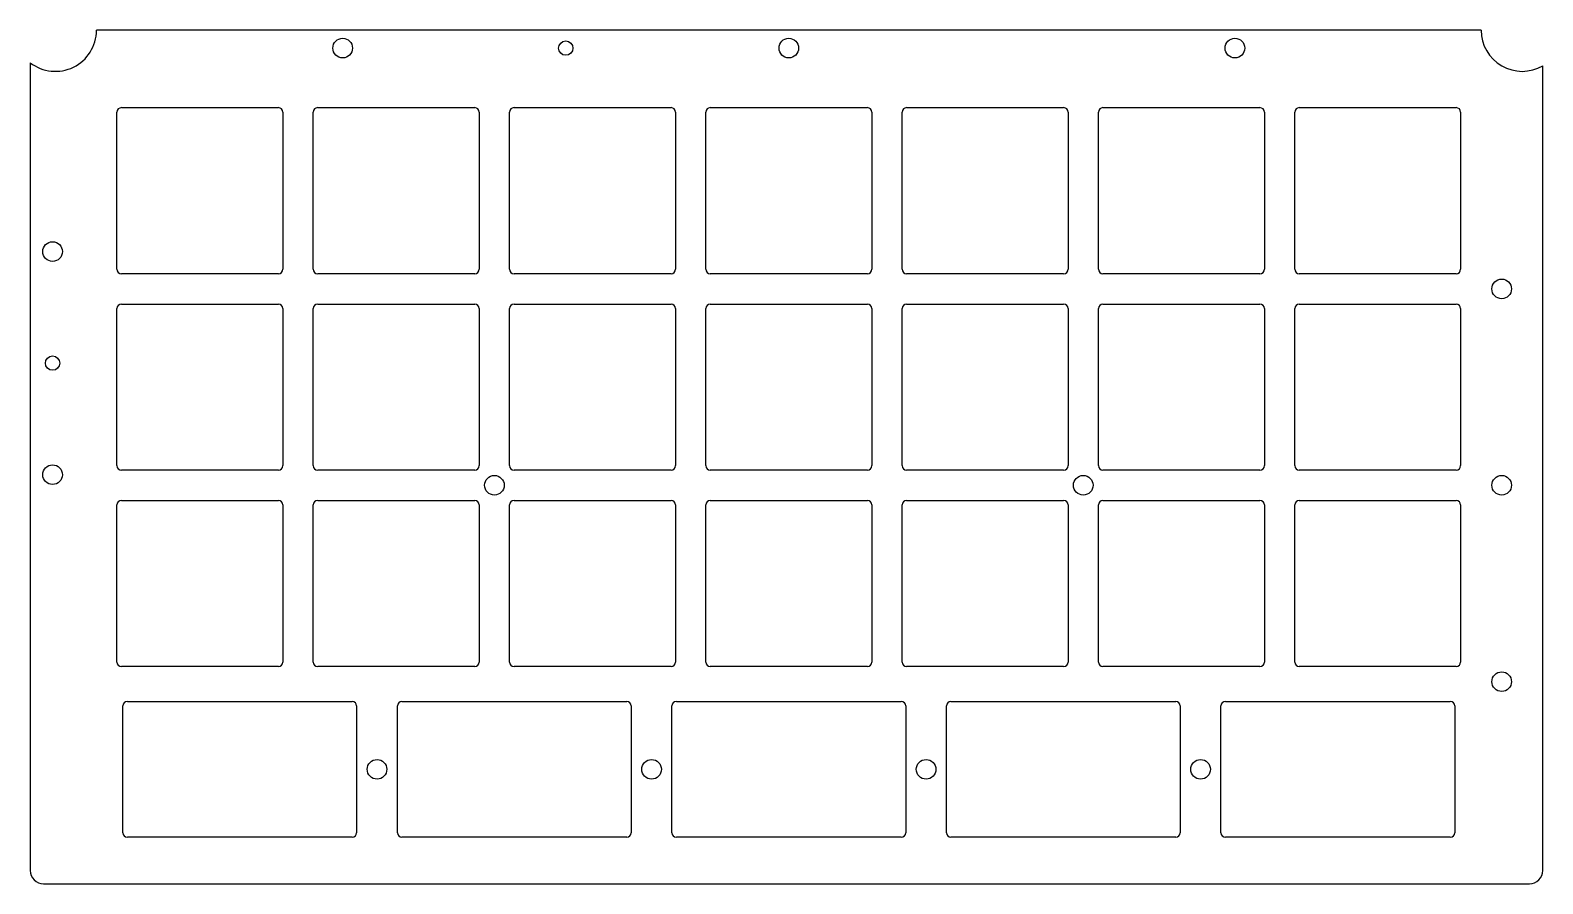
# Model space of a CAD drawing. Header units: millimetres. Extents: x -85 to 85, y -46 to 50.
import ezdxf

# ---------------------------------------------------------------- set-up
doc = ezdxf.new("R2010")
doc.units = ezdxf.units.MM

msp = doc.modelspace()

# ---------------------------------------------------------------- linework, layer by layer
for p, q in [((77.6, 49.784), (-77.6, 49.784)), ((-85.02, 46.15), (-85.02, -44.316)), ((84.5, -44.316), (84.5, 45.8)), ((-74.8, 41.116), (-57.2, 41.116)), ((-52.8, 41.116), (-35.2, 41.116)), ((-30.8, 41.116), (-13.2, 41.116)), ((-8.8, 41.116), (8.8, 41.116)), ((13.2, 41.116), (30.8, 41.116)), ((35.2, 41.116), (52.8, 41.116)), ((57.2, 41.116), (74.8, 41.116)), ((-75.3, 23.016), (-75.3, 40.616)), ((-56.7, 40.616), (-56.7, 23.016)), ((-53.3, 23.016), (-53.3, 40.616)), ((-34.7, 40.616), (-34.7, 23.016)), ((-31.3, 23.016), (-31.3, 40.616)), ((-12.7, 40.616), (-12.7, 23.016)), ((-9.3, 23.016), (-9.3, 40.616)), ((9.3, 40.616), (9.3, 23.016)), ((12.7, 23.016), (12.7, 40.616)), ((31.3, 40.616), (31.3, 23.016)), ((34.7, 23.016), (34.7, 40.616)), ((53.3, 40.616), (53.3, 23.016)), ((56.7, 23.016), (56.7, 40.616)), ((75.3, 40.616), (75.3, 23.016)), ((-57.2, 22.516), (-74.8, 22.516)), ((-35.2, 22.516), (-52.8, 22.516)), ((-13.2, 22.516), (-30.8, 22.516)), ((8.8, 22.516), (-8.8, 22.516)), ((30.8, 22.516), (13.2, 22.516)), ((52.8, 22.516), (35.2, 22.516)), ((74.8, 22.516), (57.2, 22.516)), ((-74.8, 19.116), (-57.2, 19.116)), ((-52.8, 19.116), (-35.2, 19.116)), ((-30.8, 19.116), (-13.2, 19.116)), ((-8.8, 19.116), (8.8, 19.116)), ((13.2, 19.116), (30.8, 19.116)), ((35.2, 19.116), (52.8, 19.116)), ((57.2, 19.116), (74.8, 19.116)), ((-75.3, 1.016), (-75.3, 18.616)), ((-56.7, 18.616), (-56.7, 1.016)), ((-53.3, 1.016), (-53.3, 18.616)), ((-34.7, 18.616), (-34.7, 1.016)), ((-31.3, 1.016), (-31.3, 18.616)), ((-12.7, 18.616), (-12.7, 1.016)), ((-9.3, 1.016), (-9.3, 18.616)), ((9.3, 18.616), (9.3, 1.016)), ((12.7, 1.016), (12.7, 18.616)), ((31.3, 18.616), (31.3, 1.016)), ((34.7, 1.016), (34.7, 18.616)), ((53.3, 18.616), (53.3, 1.016)), ((56.7, 1.016), (56.7, 18.616)), ((75.3, 18.616), (75.3, 1.016)), ((-57.2, 0.516), (-74.8, 0.516)), ((-35.2, 0.516), (-52.8, 0.516)), ((-13.2, 0.516), (-30.8, 0.516)), ((8.8, 0.516), (-8.8, 0.516)), ((30.8, 0.516), (13.2, 0.516)), ((52.8, 0.516), (35.2, 0.516)), ((74.8, 0.516), (57.2, 0.516)), ((-75.3, -20.984), (-75.3, -3.384)), ((-74.8, -2.884), (-57.2, -2.884)), ((-56.7, -3.384), (-56.7, -20.984)), ((-53.3, -20.984), (-53.3, -3.384)), ((-52.8, -2.884), (-35.2, -2.884)), ((-34.7, -3.384), (-34.7, -20.984)), ((-31.3, -20.984), (-31.3, -3.384)), ((-30.8, -2.884), (-13.2, -2.884)), ((-12.7, -3.384), (-12.7, -20.984)), ((-9.3, -20.984), (-9.3, -3.384)), ((-8.8, -2.884), (8.8, -2.884)), ((9.3, -3.384), (9.3, -20.984)), ((12.7, -20.984), (12.7, -3.384)), ((13.2, -2.884), (30.8, -2.884)), ((31.3, -3.384), (31.3, -20.984)), ((34.7, -20.984), (34.7, -3.384)), ((35.2, -2.884), (52.8, -2.884)), ((53.3, -3.384), (53.3, -20.984)), ((56.7, -20.984), (56.7, -3.384)), ((57.2, -2.884), (74.8, -2.884)), ((75.3, -3.384), (75.3, -20.984)), ((-57.2, -21.484), (-74.8, -21.484)), ((-35.2, -21.484), (-52.8, -21.484)), ((-13.2, -21.484), (-30.8, -21.484)), ((8.8, -21.484), (-8.8, -21.484)), ((30.8, -21.484), (13.2, -21.484)), ((52.8, -21.484), (35.2, -21.484)), ((74.8, -21.484), (57.2, -21.484)), ((-74.136, -25.4), (-48.936, -25.4)), ((-43.368, -25.4), (-18.168, -25.4)), ((-12.6, -25.4), (12.6, -25.4)), ((18.168, -25.4), (43.368, -25.4)), ((48.936, -25.4), (74.136, -25.4)), ((-74.636, -40.1), (-74.636, -25.9)), ((-48.436, -25.9), (-48.436, -40.1)), ((-43.868, -40.1), (-43.868, -25.9)), ((-17.668, -25.9), (-17.668, -40.1)), ((-13.1, -40.1), (-13.1, -25.9)), ((13.1, -25.9), (13.1, -40.1)), ((17.668, -40.1), (17.668, -25.9)), ((43.868, -25.9), (43.868, -40.1)), ((48.436, -40.1), (48.436, -25.9)), ((74.636, -25.9), (74.636, -40.1)), ((-48.936, -40.6), (-74.136, -40.6)), ((-18.168, -40.6), (-43.368, -40.6)), ((12.6, -40.6), (-12.6, -40.6)), ((43.368, -40.6), (18.168, -40.6)), ((74.136, -40.6), (48.936, -40.6)), ((-83.52, -45.816), (83, -45.816))]:
    msp.add_line(p, q)
for centre, radius in [((-50, 47.784), 1.1), ((-25, 47.784), 0.8), ((0, 47.784), 1.1), ((50, 47.784), 1.1), ((-82.52, 25), 1.1), ((79.9, 20.816), 1.1), ((-82.52, 12.5), 0.8), ((-82.52, 0), 1.1), ((-33, -1.184), 1.1), ((33, -1.184), 1.1), ((79.9, -1.184), 1.1), ((79.9, -23.184), 1.1), ((-46.152, -33), 1.1), ((-15.384, -33), 1.1), ((15.384, -33), 1.1), ((46.152, -33), 1.1)]:
    msp.add_circle(centre, radius)
for centre, radius, start, end in [((-82.2, 49.784), 4.6, 232.19011, 360), ((82.2, 49.784), 4.6, 180, 300), ((-74.8, 40.616), 0.5, 90, 180), ((-57.2, 40.616), 0.5, 0, 90), ((-52.8, 40.616), 0.5, 90, 180), ((-35.2, 40.616), 0.5, 0, 90), ((-30.8, 40.616), 0.5, 90, 180), ((-13.2, 40.616), 0.5, 0, 90), ((-8.8, 40.616), 0.5, 90, 180), ((8.8, 40.616), 0.5, 0, 90), ((13.2, 40.616), 0.5, 90, 180), ((30.8, 40.616), 0.5, 0, 90), ((35.2, 40.616), 0.5, 90, 180), ((52.8, 40.616), 0.5, 0, 90), ((57.2, 40.616), 0.5, 90, 180), ((74.8, 40.616), 0.5, 0, 90), ((-74.8, 23.016), 0.5, 180, 270), ((-57.2, 23.016), 0.5, 270, 360), ((-52.8, 23.016), 0.5, 180, 270), ((-35.2, 23.016), 0.5, 270, 360), ((-30.8, 23.016), 0.5, 180, 270), ((-13.2, 23.016), 0.5, 270, 360), ((-8.8, 23.016), 0.5, 180, 270), ((8.8, 23.016), 0.5, 270, 360), ((13.2, 23.016), 0.5, 180, 270), ((30.8, 23.016), 0.5, 270, 360), ((35.2, 23.016), 0.5, 180, 270), ((52.8, 23.016), 0.5, 270, 360), ((57.2, 23.016), 0.5, 180, 270), ((74.8, 23.016), 0.5, 270, 360), ((-74.8, 18.616), 0.5, 90, 180), ((-57.2, 18.616), 0.5, 0, 90), ((-52.8, 18.616), 0.5, 90, 180), ((-35.2, 18.616), 0.5, 0, 90), ((-30.8, 18.616), 0.5, 90, 180), ((-13.2, 18.616), 0.5, 0, 90), ((-8.8, 18.616), 0.5, 90, 180), ((8.8, 18.616), 0.5, 0, 90), ((13.2, 18.616), 0.5, 90, 180), ((30.8, 18.616), 0.5, 0, 90), ((35.2, 18.616), 0.5, 90, 180), ((52.8, 18.616), 0.5, 0, 90), ((57.2, 18.616), 0.5, 90, 180), ((74.8, 18.616), 0.5, 0, 90), ((-74.8, 1.016), 0.5, 180, 270), ((-57.2, 1.016), 0.5, 270, 360), ((-52.8, 1.016), 0.5, 180, 270), ((-35.2, 1.016), 0.5, 270, 360), ((-30.8, 1.016), 0.5, 180, 270), ((-13.2, 1.016), 0.5, 270, 360), ((-8.8, 1.016), 0.5, 180, 270), ((8.8, 1.016), 0.5, 270, 360), ((13.2, 1.016), 0.5, 180, 270), ((30.8, 1.016), 0.5, 270, 360), ((35.2, 1.016), 0.5, 180, 270), ((52.8, 1.016), 0.5, 270, 360), ((57.2, 1.016), 0.5, 180, 270), ((74.8, 1.016), 0.5, 270, 360), ((-74.8, -3.384), 0.5, 90, 180), ((-57.2, -3.384), 0.5, 0, 90), ((-52.8, -3.384), 0.5, 90, 180), ((-35.2, -3.384), 0.5, 0, 90), ((-30.8, -3.384), 0.5, 90, 180), ((-13.2, -3.384), 0.5, 0, 90), ((-8.8, -3.384), 0.5, 90, 180), ((8.8, -3.384), 0.5, 0, 90), ((13.2, -3.384), 0.5, 90, 180), ((30.8, -3.384), 0.5, 0, 90), ((35.2, -3.384), 0.5, 90, 180), ((52.8, -3.384), 0.5, 0, 90), ((57.2, -3.384), 0.5, 90, 180), ((74.8, -3.384), 0.5, 0, 90), ((-74.8, -20.984), 0.5, 180, 270), ((-57.2, -20.984), 0.5, 270, 360), ((-52.8, -20.984), 0.5, 180, 270), ((-35.2, -20.984), 0.5, 270, 360), ((-30.8, -20.984), 0.5, 180, 270), ((-13.2, -20.984), 0.5, 270, 360), ((-8.8, -20.984), 0.5, 180, 270), ((8.8, -20.984), 0.5, 270, 360), ((13.2, -20.984), 0.5, 180, 270), ((30.8, -20.984), 0.5, 270, 360), ((35.2, -20.984), 0.5, 180, 270), ((52.8, -20.984), 0.5, 270, 360), ((57.2, -20.984), 0.5, 180, 270), ((74.8, -20.984), 0.5, 270, 360), ((-74.136, -25.9), 0.5, 90, 180), ((-48.936, -25.9), 0.5, 0, 90), ((-43.368, -25.9), 0.5, 90, 180), ((-18.168, -25.9), 0.5, 0, 90), ((-12.6, -25.9), 0.5, 90, 180), ((12.6, -25.9), 0.5, 0, 90), ((18.168, -25.9), 0.5, 90, 180), ((43.368, -25.9), 0.5, 0, 90), ((48.936, -25.9), 0.5, 90, 180), ((74.136, -25.9), 0.5, 0, 90), ((-74.136, -40.1), 0.5, 180, 270), ((-48.936, -40.1), 0.5, 270, 360), ((-43.368, -40.1), 0.5, 180, 270), ((-18.168, -40.1), 0.5, 270, 360), ((-12.6, -40.1), 0.5, 180, 270), ((12.6, -40.1), 0.5, 270, 360), ((18.168, -40.1), 0.5, 180, 270), ((43.368, -40.1), 0.5, 270, 360), ((48.936, -40.1), 0.5, 180, 270), ((74.136, -40.1), 0.5, 270, 360), ((-83.52, -44.316), 1.5, 180, 270), ((83, -44.316), 1.5, 270, 360)]:
    msp.add_arc(centre, radius, start, end)

doc.saveas('drawing.dxf')
